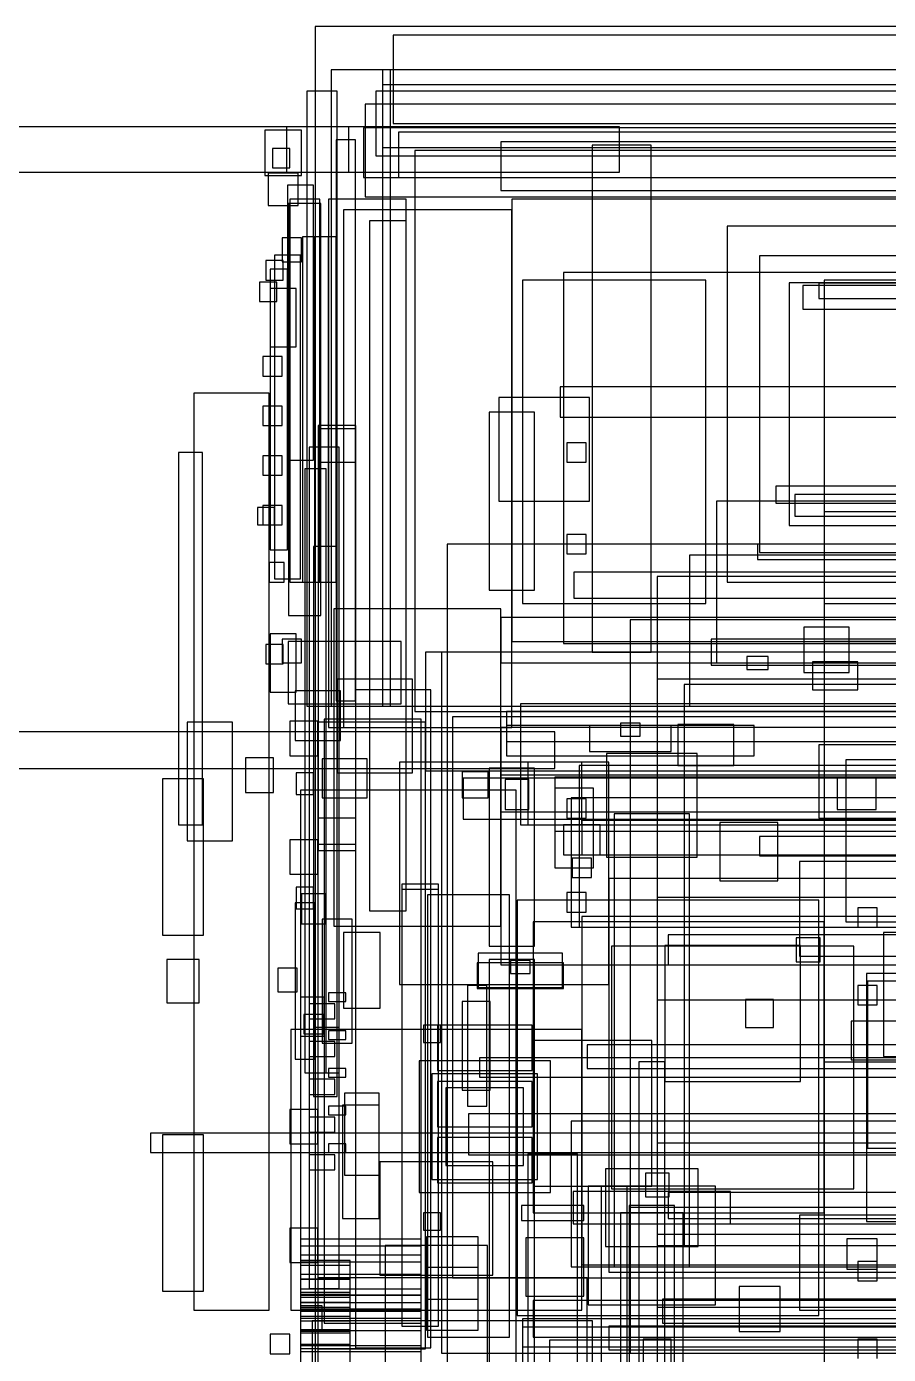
# Model space of a CAD drawing. Header units: millimetres. Extents: x -18 to 5970, y -985 to 4490.
# Drawn here: x 3900 to 4700, y 3219 to 4450 of the extents above; entities that cross this region are included whole.
import ezdxf

# ---------------------------------------------------------------- set-up
doc = ezdxf.new("R2010")
doc.units = ezdxf.units.MM

msp = doc.modelspace()

# ---------------------------------------------------------------- linework, layer by layer
at = {"layer": 'AS_FITTED_ROUTES'}
for p, q in [((4371, 3585), (4329, 3585)), ((4329, 3585), (4329, 3145)), ((4371, 3145), (4371, 3585)), ((4593, 3548), (4567, 3548)), ((4567, 3548), (4567, 3522)), ((4593, 3522), (4593, 3548)), ((4567, 3522), (4593, 3522)), ((5580, 3506), (4420, 3506)), ((4420, 3506), (4420, 3484)), ((4840, 3494), (4320, 3494)), ((4320, 3494), (4320, 3476)), ((4320, 3476), (4840, 3476)), ((4420, 3484), (5580, 3484)), ((4945, 3424), (4015, 3424)), ((4015, 3424), (4015, 3406)), ((4015, 3406), (4945, 3406)), ((4457, 3375), (4433, 3375)), ((4433, 3375), (4433, 2945)), ((4457, 2945), (4457, 3375)), ((5640, 3244), (4360, 3244)), ((4360, 3244), (4360, 3226)), ((4360, 3226), (5640, 3226))]:
    msp.add_line(p, q, dxfattribs=at)
at = {"layer": 'BODY'}
for p, q in [((5740, 4335), (4260, 4335)), ((4260, 4335), (4260, 3815)), ((5660, 4343), (4340, 4343)), ((4340, 4343), (4340, 4298)), ((4479.5, 4340), (4424.5, 4340)), ((4424.5, 4340), (4424.5, 3870)), ((4479.5, 3870), (4479.5, 4340)), ((4340, 4298), (5660, 4298)), ((5650, 4290), (4350, 4290)), ((4350, 4290), (4350, 3880)), ((5602, 4222), (4398, 4222)), ((4398, 4222), (4398, 3878)), ((5605, 4116), (4395, 4116)), ((4395, 4116), (4395, 4088)), ((4125, 4110), (4055, 4110)), ((4055, 4110), (4055, 3260)), ((4125, 3260), (4125, 4110)), ((4395, 4088), (5605, 4088)), ((4205.5, 4080), (4170.5, 4080)), ((4170.5, 4080), (4170.5, 4046)), ((4205.5, 4077), (4170.5, 4077)), ((4170.5, 4077), (4170.5, 3692)), ((4205.5, 4077), (4170.5, 4077)), ((4170.5, 4077), (4170.5, 3692)), ((4205.5, 4046), (4205.5, 4080)), ((4205.5, 3692), (4205.5, 4077)), ((4205.5, 3692), (4205.5, 4077)), ((4063, 4055), (4041, 4055)), ((4041, 4055), (4041, 3710)), ((4063, 3710), (4063, 4055)), ((4190, 4060), (4162, 4060)), ((4162, 4060), (4162, 3280)), ((4190, 4060), (4162, 4060)), ((4162, 4060), (4162, 3280)), ((4190, 3280), (4190, 4060)), ((4190, 3280), (4190, 4060)), ((4178, 4040), (4158, 4040)), ((4158, 4040), (4158, 3480)), ((4170.5, 4046), (4205.5, 4046)), ((4178, 3480), (4178, 4040)), ((5075, 4024), (4595, 4024)), ((4595, 4024), (4595, 4008)), ((4595, 4008), (5075, 4008)), ((4188, 3968), (4166, 3968)), ((4166, 3968), (4166, 3458)), ((4188, 3458), (4188, 3968)), ((5710, 3970), (4290, 3970)), ((4290, 3970), (4290, 3190)), ((4918, 3970), (4578, 3970)), ((4578, 3970), (4578, 3956)), ((4578, 3956), (4918, 3956)), ((5592.5, 3944), (4407.5, 3944)), ((4407.5, 3944), (4407.5, 3920)), ((4407.5, 3920), (5592.5, 3920)), ((4340, 3910), (4185, 3910)), ((4185, 3910), (4185, 3616)), ((4340, 3616), (4340, 3910)), ((5660, 3902), (4340, 3902)), ((4340, 3902), (4340, 3860)), ((4663, 3893), (4621, 3893)), ((4621, 3893), (4621, 3851)), ((4663, 3851), (4663, 3893)), ((4247.5, 3880), (4142.5, 3880)), ((4142.5, 3880), (4142.5, 3822)), ((4247.5, 3822), (4247.5, 3880)), ((4350, 3880), (5650, 3880)), ((4965, 3882), (4535, 3882)), ((4535, 3882), (4535, 3858)), ((5360, 3880), (4640, 3880)), ((4640, 3880), (4640, 3160)), ((5730, 3870), (4270, 3870)), ((4270, 3870), (4270, 3760)), ((5715, 3870), (4285, 3870)), ((4285, 3870), (4285, 3220)), ((4398, 3878), (5602, 3878)), ((4424.5, 3870), (4479.5, 3870)), ((4588, 3866), (4568, 3866)), ((4568, 3866), (4568, 3854)), ((4588, 3854), (4588, 3866)), ((4340, 3860), (5660, 3860)), ((4535, 3858), (4965, 3858)), ((4568, 3854), (4588, 3854)), ((4671, 3861), (4629, 3861)), ((4629, 3861), (4629, 3835)), ((4671, 3835), (4671, 3861)), ((4621, 3851), (4663, 3851)), ((4275, 3835), (4205, 3835)), ((4205, 3835), (4205, 3225)), ((4275, 3225), (4275, 3835)), ((4629, 3835), (4671, 3835)), ((4142.5, 3822), (4247.5, 3822)), ((5642, 3822), (4358, 3822)), ((4358, 3822), (4358, 3710)), ((4091, 3805), (4049, 3805)), ((4049, 3805), (4049, 3695)), ((4091, 3695), (4091, 3805)), ((4170, 3806), (4144, 3806)), ((4144, 3806), (4144, 3774)), ((4170, 3774), (4170, 3806)), ((4270, 3805), (4170, 3805)), ((4170, 3805), (4170, 3224)), ((4266, 3808), (4176, 3808)), ((4176, 3808), (4176, 3248)), ((4260, 3815), (5740, 3815)), ((4266, 3248), (4266, 3808)), ((4270, 3224), (4270, 3805)), ((5705, 3810), (4295, 3810)), ((4295, 3810), (4295, 3290)), ((5655, 3815), (4345, 3815)), ((4345, 3815), (4345, 3787)), ((4575, 3802), (4345, 3802)), ((4345, 3802), (4345, 3774)), ((4498, 3802), (4422, 3802)), ((4422, 3802), (4422, 3778)), ((4469, 3804), (4451, 3804)), ((4451, 3804), (4451, 3792)), ((4469, 3804), (4451, 3804)), ((4451, 3804), (4451, 3792)), ((4451, 3792), (4469, 3792)), ((4451, 3792), (4469, 3792)), ((4469, 3792), (4469, 3804)), ((4469, 3792), (4469, 3804)), ((4498, 3778), (4498, 3802)), ((4556, 3803), (4504, 3803)), ((4504, 3803), (4504, 3765)), ((4556, 3765), (4556, 3803)), ((4575, 3774), (4575, 3802)), ((4345, 3787), (5655, 3787)), ((4129, 3772), (4103, 3772)), ((4103, 3772), (4103, 3740)), ((4129, 3740), (4129, 3772)), ((4144, 3774), (4170, 3774)), ((4216, 3771), (4174, 3771)), ((4174, 3771), (4174, 3735)), ((4216, 3735), (4216, 3771)), ((4440, 3768), (4246, 3768)), ((4246, 3768), (4246, 3562)), ((4345, 3774), (4575, 3774)), ((4415, 3768), (4365, 3768)), ((4365, 3768), (4365, 3710)), ((4415, 3710), (4415, 3768)), ((4422, 3778), (4498, 3778)), ((4440, 3562), (4440, 3768)), ((4166, 3758), (4150, 3758)), ((4150, 3758), (4150, 3738)), ((4166, 3758), (4150, 3758)), ((4150, 3758), (4150, 3738)), ((4166, 3738), (4166, 3758)), ((4166, 3738), (4166, 3758)), ((4270, 3760), (5730, 3760)), ((4328, 3759), (4304, 3759)), ((4304, 3759), (4304, 3735)), ((4328, 3735), (4328, 3759)), ((5660, 3756), (4340, 3756)), ((4340, 3756), (4340, 3722)), ((4504, 3765), (4556, 3765)), ((4064, 3752.5), (4026, 3752.5)), ((4026, 3752.5), (4026, 3607.5)), ((4064, 3607.5), (4064, 3752.5)), ((5695, 3753), (4305, 3753)), ((4305, 3753), (4305, 3715)), ((4366, 3752), (4344, 3752)), ((4344, 3752), (4344, 3724)), ((4366, 3724), (4366, 3752)), ((5610, 3754), (4390, 3754)), ((4390, 3754), (4390, 3704)), ((4688, 3754), (4652, 3754)), ((4652, 3754), (4652, 3724)), ((4688, 3724), (4688, 3754)), ((4103, 3740), (4129, 3740)), ((4150, 3738), (4166, 3738)), ((4150, 3738), (4166, 3738)), ((4354, 3742), (4154, 3742)), ((4154, 3742), (4154, 3206)), ((4174, 3735), (4216, 3735)), ((4304, 3735), (4328, 3735)), ((4354, 3206), (4354, 3742)), ((5595, 3735), (4405, 3735)), ((4405, 3735), (4405, 3615)), ((4340, 3722), (5660, 3722)), ((4344, 3724), (4366, 3724)), ((4515, 3720), (4445, 3720)), ((4445, 3720), (4445, 3300)), ((4515, 3300), (4515, 3720)), ((4652, 3724), (4688, 3724)), ((4041, 3710), (4063, 3710)), ((4205.5, 3716), (4170.5, 3716)), ((4170.5, 3716), (4170.5, 3686)), ((4205.5, 3686), (4205.5, 3716)), ((4305, 3715), (5695, 3715)), ((4358, 3710), (5642, 3710)), ((4365, 3710), (4415, 3710)), ((4432, 3710), (4398, 3710)), ((4398, 3710), (4398, 3682)), ((4432, 3682), (4432, 3710)), ((4597, 3712), (4543, 3712)), ((4543, 3712), (4543, 3658)), ((4597, 3658), (4597, 3712)), ((4049, 3695), (4091, 3695)), ((4170, 3696), (4144, 3696)), ((4144, 3696), (4144, 3664)), ((4170, 3664), (4170, 3696)), ((4390, 3704), (5610, 3704)), ((4170.5, 3692), (4205.5, 3692)), ((4170.5, 3692), (4205.5, 3692)), ((4170.5, 3686), (4205.5, 3686)), ((4398, 3682), (4432, 3682)), ((4424, 3679), (4406, 3679)), ((4406, 3679), (4406, 3661)), ((4424, 3661), (4424, 3679)), ((4743, 3676), (4617, 3676)), ((4617, 3676), (4617, 3588)), ((4144, 3664), (4170, 3664)), ((4406, 3661), (4424, 3661)), ((4543, 3658), (4597, 3658)), ((4166, 3652), (4150, 3652)), ((4150, 3652), (4150, 3632)), ((4166, 3652), (4150, 3652)), ((4150, 3652), (4150, 3632)), ((4177, 3646), (4155, 3646)), ((4155, 3646), (4155, 3618)), ((4177, 3646), (4155, 3646)), ((4155, 3646), (4155, 3618)), ((4166, 3632), (4166, 3652)), ((4166, 3632), (4166, 3652)), ((4177, 3618), (4177, 3646)), ((4177, 3618), (4177, 3646)), ((4282, 3655), (4248, 3655)), ((4248, 3655), (4248, 3245)), ((4282, 3650), (4248, 3650)), ((4248, 3650), (4248, 3245)), ((4282, 3245), (4282, 3655)), ((4282, 3245), (4282, 3650)), ((4167, 3637.5), (4149, 3637.5)), ((4149, 3637.5), (4149, 3492.5)), ((4150, 3632), (4166, 3632)), ((4150, 3632), (4166, 3632)), ((4167, 3492.5), (4167, 3637.5)), ((4635, 3640), (4355, 3640)), ((4355, 3640), (4355, 3255)), ((4635, 3255), (4635, 3640)), ((4689, 3633), (4671, 3633)), ((4671, 3633), (4671, 3615)), ((4689, 3615), (4689, 3633)), ((4202, 3622.5), (4174, 3622.5)), ((4174, 3622.5), (4174, 3507.5)), ((4202, 3507.5), (4202, 3622.5)), ((4026, 3607.5), (4064, 3607.5)), ((4155, 3618), (4177, 3618)), ((4155, 3618), (4177, 3618)), ((4185, 3616), (4340, 3616)), ((4228, 3610), (4194, 3610)), ((4194, 3610), (4194, 3540)), ((4228, 3540), (4228, 3610)), ((4405, 3615), (5595, 3615)), ((4671, 3615), (4689, 3615)), ((4060, 3585), (4030, 3585)), ((4030, 3585), (4030, 3545)), ((4060, 3545), (4060, 3585)), ((4617, 3588), (4743, 3588)), ((4151, 3577), (4133, 3577)), ((4133, 3577), (4133, 3555)), ((4151, 3555), (4151, 3577)), ((4246, 3562), (4440, 3562)), ((4689, 3561), (4671, 3561)), ((4671, 3561), (4671, 3543)), ((4689, 3543), (4689, 3561)), ((4133, 3555), (4151, 3555)), ((4176, 3550), (4154, 3550)), ((4154, 3550), (4154, 3514)), ((4176, 3514), (4176, 3550)), ((4196, 3554), (4180, 3554)), ((4180, 3554), (4180, 3546)), ((4180, 3546), (4196, 3546)), ((4196, 3546), (4196, 3554)), ((4030, 3545), (4060, 3545)), ((4175, 3534), (4157, 3534)), ((4157, 3534), (4157, 3516)), ((4186, 3544), (4162, 3544)), ((4162, 3544), (4162, 3530)), ((4175, 3516), (4175, 3534)), ((4186, 3530), (4186, 3544)), ((4194, 3540), (4228, 3540)), ((4671, 3543), (4689, 3543)), ((4162, 3530), (4186, 3530)), ((4190, 3522), (4166, 3522)), ((4166, 3522), (4166, 3480)), ((4190, 3480), (4190, 3522)), ((4284, 3524), (4268, 3524)), ((4268, 3524), (4268, 3508)), ((4369, 3524), (4281, 3524)), ((4281, 3524), (4281, 3482)), ((4284, 3508), (4284, 3524)), ((4369, 3482), (4369, 3524)), ((4415, 3520), (4145, 3520)), ((4145, 3520), (4145, 3260)), ((4154, 3514), (4176, 3514)), ((4157, 3516), (4175, 3516)), ((4186, 3509), (4162, 3509)), ((4162, 3509), (4162, 3495)), ((4196, 3519), (4180, 3519)), ((4180, 3519), (4180, 3511)), ((4180, 3511), (4196, 3511)), ((4186, 3495), (4186, 3509)), ((4196, 3511), (4196, 3519)), ((4415, 3260), (4415, 3520)), ((4174, 3507.5), (4202, 3507.5)), ((4268, 3508), (4284, 3508)), ((4149, 3492.5), (4167, 3492.5)), ((4162, 3495), (4186, 3495)), ((4386, 3491), (4264, 3491)), ((4264, 3491), (4264, 3369)), ((4386, 3369), (4386, 3491)), ((4158, 3480), (4178, 3480)), ((4186, 3474), (4162, 3474)), ((4162, 3474), (4162, 3460)), ((4166, 3480), (4190, 3480)), ((4196, 3484), (4180, 3484)), ((4180, 3484), (4180, 3476)), ((4180, 3476), (4196, 3476)), ((4186, 3460), (4186, 3474)), ((4196, 3476), (4196, 3484)), ((4374, 3479), (4276, 3479)), ((4276, 3479), (4276, 3381)), ((4281, 3482), (4369, 3482)), ((4369, 3472), (4281, 3472)), ((4281, 3472), (4281, 3430)), ((4369, 3430), (4369, 3472)), ((4374, 3381), (4374, 3479)), ((4162, 3460), (4186, 3460)), ((4227, 3461), (4195, 3461)), ((4195, 3461), (4195, 3385)), ((4227, 3385), (4227, 3461)), ((4361, 3466), (4289, 3466)), ((4289, 3466), (4289, 3394)), ((4361, 3394), (4361, 3466)), ((4166, 3458), (4188, 3458)), ((4196, 3449), (4180, 3449)), ((4180, 3449), (4180, 3441)), ((4227, 3450), (4193, 3450)), ((4193, 3450), (4193, 3345)), ((4196, 3441), (4196, 3449)), ((4227, 3345), (4227, 3450)), ((4170, 3446), (4144, 3446)), ((4144, 3446), (4144, 3414)), ((4186, 3439), (4162, 3439)), ((4162, 3439), (4162, 3425)), ((4170, 3414), (4170, 3446)), ((4180, 3441), (4196, 3441)), ((4186, 3425), (4186, 3439)), ((5595, 3435), (4405, 3435)), ((4405, 3435), (4405, 3300)), ((4162, 3425), (4186, 3425)), ((4281, 3430), (4369, 3430)), ((4064, 3422.5), (4026, 3422.5)), ((4026, 3422.5), (4026, 3277.5)), ((4064, 3277.5), (4064, 3422.5)), ((4144, 3414), (4170, 3414)), ((4196, 3414), (4180, 3414)), ((4180, 3414), (4180, 3406)), ((4196, 3406), (4196, 3414)), ((4369, 3420), (4281, 3420)), ((4281, 3420), (4281, 3378)), ((4369, 3378), (4369, 3420)), ((4186, 3404), (4162, 3404)), ((4162, 3404), (4162, 3390)), ((4180, 3406), (4196, 3406)), ((4186, 3390), (4186, 3404)), ((4162, 3390), (4186, 3390)), ((4289, 3394), (4361, 3394)), ((4195, 3385), (4227, 3385)), ((4276, 3381), (4374, 3381)), ((4281, 3378), (4369, 3378)), ((4264, 3369), (4386, 3369)), ((4284, 3350), (4268, 3350)), ((4268, 3350), (4268, 3334)), ((4284, 3334), (4284, 3350)), ((4193, 3345), (4227, 3345)), ((4743, 3348), (4617, 3348)), ((4617, 3348), (4617, 3260)), ((4170, 3336), (4144, 3336)), ((4144, 3336), (4144, 3304)), ((4266, 3325.781), (4154, 3325.781)), ((4154, 3325.781), (4154, 3273.781)), ((4170, 3304), (4170, 3336)), ((4266, 3273.781), (4266, 3325.781)), ((4268, 3334), (4284, 3334)), ((4417, 3327), (4363, 3327)), ((4363, 3327), (4363, 3273)), ((4417, 3273), (4417, 3327)), ((4266, 3319.15), (4154, 3319.15)), ((4154, 3319.15), (4154, 3267.15)), ((4327.5, 3320), (4232.5, 3320)), ((4232.5, 3320), (4232.5, 3165)), ((4266, 3267.15), (4266, 3319.15)), ((4327.5, 3165), (4327.5, 3320)), ((4144, 3304), (4170, 3304)), ((4266, 3310.864), (4154, 3310.864)), ((4154, 3310.864), (4154, 3258.864)), ((4200, 3306.079), (4154, 3306.079)), ((4154, 3306.079), (4154, 3272.079)), ((4266, 3304.478), (4154, 3304.478)), ((4154, 3304.478), (4154, 3252.478)), ((4200, 3301.257), (4154, 3301.257)), ((4154, 3301.257), (4154, 3267.257)), ((4200, 3272.079), (4200, 3306.079)), ((4200, 3267.257), (4200, 3301.257)), ((4266, 3258.864), (4266, 3310.864)), ((4266, 3252.478), (4266, 3304.478)), ((4405, 3300), (5595, 3300)), ((4445, 3300), (4515, 3300)), ((4689, 3305), (4671, 3305)), ((4671, 3305), (4671, 3287)), ((4689, 3287), (4689, 3305)), ((4200, 3293.111), (4154, 3293.111)), ((4154, 3293.111), (4154, 3259.111)), ((4266, 3292.986), (4154, 3292.986)), ((4154, 3292.986), (4154, 3240.986)), ((4200, 3288.499), (4154, 3288.499)), ((4154, 3288.499), (4154, 3254.499)), ((4200, 3288.455), (4154, 3288.455)), ((4154, 3288.455), (4154, 3254.455)), ((4200, 3259.111), (4200, 3293.111)), ((4200, 3254.499), (4200, 3288.499)), ((4200, 3254.455), (4200, 3288.455)), ((4266, 3240.986), (4266, 3292.986)), ((4295, 3290), (5705, 3290)), ((4026, 3277.5), (4064, 3277.5)), ((4266, 3279.283), (4154, 3279.283)), ((4154, 3279.283), (4154, 3227.283)), ((4200, 3276.136), (4154, 3276.136)), ((4154, 3276.136), (4154, 3242.136)), ((4162, 3280), (4190, 3280)), ((4162, 3280), (4190, 3280)), ((4200, 3242.136), (4200, 3276.136)), ((4266, 3227.283), (4266, 3279.283)), ((4599, 3282), (4561, 3282)), ((4561, 3282), (4561, 3240)), ((4599, 3240), (4599, 3282)), ((4671, 3287), (4689, 3287)), ((4200, 3274.32), (4154, 3274.32)), ((4154, 3274.32), (4154, 3240.32)), ((4154, 3273.781), (4266, 3273.781)), ((4266, 3273.74), (4154, 3273.74)), ((4154, 3273.74), (4154, 3221.74)), ((4154, 3272.079), (4200, 3272.079)), ((4154, 3267.257), (4200, 3267.257)), ((4154, 3267.15), (4266, 3267.15)), ((4174, 3264), (4154, 3264)), ((4154, 3264), (4154, 3242)), ((4174, 3242), (4174, 3264)), ((4200, 3240.32), (4200, 3274.32)), ((4266, 3221.74), (4266, 3273.74)), ((4363, 3273), (4417, 3273)), ((5630, 3269), (4370, 3269)), ((4370, 3269), (4370, 3235)), ((5630, 3269), (4370, 3269)), ((4370, 3269), (4370, 3235)), ((5630, 3269), (4370, 3269)), ((4370, 3269), (4370, 3235)), ((5630, 3269), (4370, 3269)), ((4370, 3269), (4370, 3235)), ((5630, 3269), (4370, 3269)), ((4370, 3269), (4370, 3235)), ((5630, 3269), (4370, 3269)), ((4370, 3269), (4370, 3235)), ((4055, 3260), (4125, 3260)), ((4145, 3260), (4415, 3260)), ((4200, 3262.444), (4154, 3262.444)), ((4154, 3262.444), (4154, 3228.444)), ((4266, 3260.75), (4154, 3260.75)), ((4154, 3260.75), (4154, 3208.75)), ((4154, 3259.111), (4200, 3259.111)), ((4154, 3258.864), (4266, 3258.864)), ((4154, 3254.499), (4200, 3254.499)), ((4154, 3254.455), (4200, 3254.455)), ((4154, 3252.478), (4266, 3252.478)), ((4200, 3228.444), (4200, 3262.444)), ((4266, 3208.75), (4266, 3260.75)), ((4355, 3255), (4635, 3255)), ((5640, 3252), (4360, 3252)), ((4360, 3252), (4360, 3210)), ((4617, 3260), (4743, 3260)), ((4200, 3249.562), (4154, 3249.562)), ((4154, 3249.562), (4154, 3215.562)), ((4154, 3242.136), (4200, 3242.136)), ((4154, 3242), (4174, 3242)), ((4154, 3240.986), (4266, 3240.986)), ((4154, 3240.32), (4200, 3240.32)), ((4200, 3238.538), (4154, 3238.538)), ((4154, 3238.538), (4154, 3204.538)), ((4176, 3248), (4266, 3248)), ((4200, 3215.562), (4200, 3249.562)), ((4200, 3204.538), (4200, 3238.538)), ((4248, 3245), (4282, 3245)), ((4248, 3245), (4282, 3245)), ((4561, 3240), (4599, 3240)), ((4154, 3228.444), (4200, 3228.444)), ((4154, 3227.283), (4266, 3227.283)), ((4200, 3226.868), (4154, 3226.868)), ((4154, 3226.868), (4154, 3192.868)), ((4200, 3192.868), (4200, 3226.868)), ((4370, 3235), (5630, 3235)), ((4370, 3235), (5630, 3235)), ((4370, 3235), (5630, 3235)), ((4370, 3235), (5630, 3235)), ((4370, 3235), (5630, 3235)), ((4370, 3235), (5630, 3235)), ((5615, 3232), (4385, 3232)), ((4385, 3232), (4385, 3190)), ((4689, 3233), (4671, 3233)), ((4671, 3233), (4671, 3215)), ((4689, 3215), (4689, 3233)), ((4266, 3223.974), (4154, 3223.974)), ((4154, 3223.974), (4154, 3200)), ((4154, 3221.74), (4266, 3221.74)), ((4170, 3224), (4270, 3224)), ((4205, 3225), (4275, 3225)), ((4266, 3200), (4266, 3223.974)), ((4285, 3220), (5715, 3220))]:
    msp.add_line(p, q, dxfattribs=at)
at = {"layer": 'DATUM'}
for p, q in [((5515, 3845), (4485, 3845)), ((4485, 3845), (4485, 3415)), ((5420, 3699), (4580, 3699)), ((4580, 3699), (4580, 3681)), ((4580, 3681), (5420, 3681)), ((4485, 3415), (5515, 3415))]:
    msp.add_line(p, q, dxfattribs=at)
at = {"layer": 'ENGINE_BAY'}
for p, q in [((5490, 3840), (4510, 3840)), ((4510, 3840), (4510, 3320)), ((4895, 3784), (4635, 3784)), ((4635, 3784), (4635, 3716)), ((4870, 3770), (4660, 3770)), ((4660, 3770), (4660, 3620)), ((4635, 3716), (4895, 3716)), ((5515, 3642.5), (4485, 3642.5)), ((4485, 3642.5), (4485, 3547.5)), ((4660, 3620), (4870, 3620)), ((4785, 3610), (4695, 3610)), ((4695, 3610), (4695, 3495)), ((4485, 3547.5), (5515, 3547.5)), ((4915, 3528), (4665, 3528)), ((4665, 3528), (4665, 3492)), ((4665, 3492), (4915, 3492)), ((4695, 3495), (4785, 3495)), ((4510, 3320), (5490, 3320)), ((5515, 3262.5), (4485, 3262.5)), ((4485, 3262.5), (4485, 3177.5))]:
    msp.add_line(p, q, dxfattribs=at)
at = {"layer": 'FRONT_DETAIL'}
for p, q in [((5560, 3660), (4440, 3660)), ((4440, 3660), (4440, 3295)), ((4640, 3620), (4370, 3620)), ((4370, 3620), (4370, 3350)), ((5585, 3625), (4415, 3625)), ((4415, 3625), (4415, 3302)), ((4640, 3350), (4640, 3620)), ((4667.5, 3597.5), (4442.5, 3597.5)), ((4442.5, 3597.5), (4442.5, 3372.5)), ((4618, 3598), (4492, 3598)), ((4492, 3598), (4492, 3472)), ((4636, 3605), (4614, 3605)), ((4614, 3605), (4614, 3583)), ((4618, 3472), (4618, 3598)), ((4636, 3583), (4636, 3605)), ((4667.5, 3372.5), (4667.5, 3597.5)), ((4397, 3591), (4319, 3591)), ((4319, 3591), (4319, 3559)), ((4367, 3584), (4349, 3584)), ((4349, 3584), (4349, 3572)), ((4367, 3584), (4349, 3584)), ((4349, 3584), (4349, 3572)), ((4367, 3572), (4367, 3584)), ((4367, 3572), (4367, 3584)), ((4397, 3559), (4397, 3591)), ((4614, 3583), (4636, 3583)), ((4398, 3582), (4318, 3582)), ((4318, 3582), (4318, 3558)), ((4349, 3572), (4367, 3572)), ((4349, 3572), (4367, 3572)), ((4398, 3558), (4398, 3582)), ((4721, 3572), (4679, 3572)), ((4679, 3572), (4679, 3342)), ((4327, 3561), (4309, 3561)), ((4309, 3561), (4309, 3449)), ((4319, 3559), (4397, 3559)), ((4327, 3449), (4327, 3561)), ((5320, 3565), (4680, 3565)), ((4680, 3565), (4680, 3410)), ((4329.9, 3546), (4303.9, 3546)), ((4303.9, 3546), (4303.9, 3464)), ((4318, 3558), (4398, 3558)), ((4329.9, 3464), (4329.9, 3546)), ((4492, 3472), (4618, 3472)), ((4303.9, 3464), (4329.9, 3464)), ((4309, 3449), (4327, 3449)), ((4680, 3410), (5320, 3410)), ((4332.5, 3397.5), (4227.5, 3397.5)), ((4227.5, 3397.5), (4227.5, 3292.5)), ((4332.5, 3292.5), (4332.5, 3397.5)), ((4496, 3387), (4474, 3387)), ((4474, 3387), (4474, 3365)), ((4496, 3365), (4496, 3387)), ((4442.5, 3372.5), (4667.5, 3372.5)), ((4474, 3365), (4496, 3365)), ((4370, 3350), (4640, 3350)), ((4679, 3342), (4721, 3342)), ((4689, 3326), (4661, 3326)), ((4661, 3326), (4661, 3298)), ((4689, 3298), (4689, 3326)), ((4415, 3302), (5585, 3302)), ((4227.5, 3292.5), (4332.5, 3292.5)), ((4440, 3295), (5560, 3295)), ((4661, 3298), (4689, 3298))]:
    msp.add_line(p, q, dxfattribs=at)
at = {"layer": 'FUEL_SYSTEM'}
for p, q in [((4348, 3645), (4272, 3645)), ((4272, 3645), (4272, 3235)), ((4348, 3235), (4348, 3645)), ((4411, 3405), (4365, 3405)), ((4365, 3405), (4365, 3085)), ((4411, 3085), (4411, 3405)), ((4417, 3357), (4359, 3357)), ((4359, 3357), (4359, 3343)), ((4417, 3343), (4417, 3357)), ((4359, 3343), (4417, 3343)), ((4272, 3235), (4348, 3235)), ((4498, 3233), (4472, 3233)), ((4472, 3233), (4472, 3207)), ((4498, 3207), (4498, 3233))]:
    msp.add_line(p, q, dxfattribs=at)
at = {"layer": 'HARD_TOP'}
for p, q in [((5760, 4442), (4240, 4442)), ((4240, 4442), (4240, 4360)), ((4237.5, 4410), (4182.5, 4410)), ((4182.5, 4410), (4182.5, 3820)), ((5770, 4410), (4230, 4410)), ((4230, 4410), (4230, 3820)), ((4237.5, 3820), (4237.5, 4410)), ((5770, 4396), (4230, 4396)), ((4230, 4396), (4230, 4338)), ((4188, 4390), (4160, 4390)), ((4160, 4390), (4160, 3820)), ((4188, 4390), (4160, 4390)), ((4160, 4390), (4160, 3820)), ((4188, 4390), (4160, 4390)), ((4160, 4390), (4160, 3820)), ((4188, 4390), (4160, 4390)), ((4160, 4390), (4160, 3820)), ((4188, 3820), (4188, 4390)), ((4188, 3820), (4188, 4390)), ((4188, 3820), (4188, 4390)), ((4188, 3820), (4188, 4390)), ((5776, 4390), (4224, 4390)), ((4224, 4390), (4224, 4330)), ((5786, 4378), (4214, 4378)), ((4214, 4378), (4214, 4292)), ((4240, 4360), (5760, 4360)), ((4450, 4357), (2250, 4357)), ((4450, 4357), (2250, 4357)), ((4155, 4354), (4121, 4354)), ((4121, 4354), (4121, 4312)), ((4155, 4354), (4121, 4354)), ((4121, 4354), (4121, 4312)), ((4199, 4357), (4141, 4357)), ((4141, 4357), (4141, 4315)), ((4155, 4312), (4155, 4354)), ((4155, 4312), (4155, 4354)), ((4199, 4315), (4199, 4357)), ((5787.5, 4356), (4212.5, 4356)), ((4212.5, 4356), (4212.5, 4310)), ((5755, 4352), (4245, 4352)), ((4245, 4352), (4245, 4310)), ((5755, 4352), (4245, 4352)), ((4245, 4352), (4245, 4310)), ((5755, 4352), (4245, 4352)), ((4245, 4352), (4245, 4310)), ((5755, 4352), (4245, 4352)), ((4245, 4352), (4245, 4310)), ((4450, 4315), (4450, 4357)), ((4450, 4315), (4450, 4357)), ((4144, 4337), (4128, 4337)), ((4128, 4337), (4128, 4319)), ((4144, 4337), (4128, 4337)), ((4128, 4337), (4128, 4319)), ((4144, 4337), (4128, 4337)), ((4128, 4337), (4128, 4319)), ((4144, 4337), (4128, 4337)), ((4128, 4337), (4128, 4319)), ((4144, 4337), (4128, 4337)), ((4128, 4337), (4128, 4319)), ((4144, 4337), (4128, 4337)), ((4128, 4337), (4128, 4319)), ((4144, 4337), (4128, 4337)), ((4128, 4337), (4128, 4319)), ((4144, 4337), (4128, 4337)), ((4128, 4337), (4128, 4319)), ((4144, 4337), (4128, 4337)), ((4128, 4337), (4128, 4319)), ((4144, 4319), (4144, 4337)), ((4144, 4319), (4144, 4337)), ((4144, 4319), (4144, 4337)), ((4144, 4319), (4144, 4337)), ((4144, 4319), (4144, 4337)), ((4144, 4319), (4144, 4337)), ((4144, 4319), (4144, 4337)), ((4144, 4319), (4144, 4337)), ((4144, 4319), (4144, 4337)), ((4205, 4345), (4187, 4345)), ((4187, 4345), (4187, 3825)), ((4205, 4345), (4187, 4345)), ((4187, 4345), (4187, 3825)), ((4205, 4345), (4187, 4345)), ((4187, 4345), (4187, 3825)), ((4205, 4345), (4187, 4345)), ((4187, 4345), (4187, 3825)), ((4205, 4345), (4187, 4345)), ((4187, 4345), (4187, 3825)), ((4205, 3825), (4205, 4345)), ((4205, 3825), (4205, 4345)), ((4205, 3825), (4205, 4345)), ((4205, 3825), (4205, 4345)), ((4205, 3825), (4205, 4345)), ((4230, 4338), (5770, 4338)), ((4224, 4330), (5776, 4330)), ((2250, 4315), (4450, 4315)), ((2250, 4315), (4450, 4315)), ((4121, 4312), (4155, 4312)), ((4121, 4312), (4155, 4312)), ((4152, 4314), (4124, 4314)), ((4124, 4314), (4124, 4284)), ((4128, 4319), (4144, 4319)), ((4128, 4319), (4144, 4319)), ((4128, 4319), (4144, 4319)), ((4128, 4319), (4144, 4319)), ((4128, 4319), (4144, 4319)), ((4128, 4319), (4144, 4319)), ((4128, 4319), (4144, 4319)), ((4128, 4319), (4144, 4319)), ((4128, 4319), (4144, 4319)), ((4141, 4315), (4199, 4315)), ((4152, 4284), (4152, 4314)), ((4212.5, 4310), (5787.5, 4310)), ((4245, 4310), (5755, 4310)), ((4245, 4310), (5755, 4310)), ((4245, 4310), (5755, 4310)), ((4245, 4310), (5755, 4310)), ((4166, 4303), (4142, 4303)), ((4142, 4303), (4142, 4048)), ((4166, 4048), (4166, 4303)), ((4173, 4286), (4143, 4286)), ((4143, 4286), (4143, 3904)), ((4172, 4290), (4144, 4290)), ((4144, 4290), (4144, 3935)), ((4172, 3935), (4172, 4290)), ((4173, 3904), (4173, 4286)), ((4252, 4290), (4180, 4290)), ((4180, 4290), (4180, 3800)), ((4214, 4292), (5786, 4292)), ((4252, 3800), (4252, 4290)), ((4124, 4284), (4152, 4284)), ((4350, 4280), (4194, 4280)), ((4194, 4280), (4194, 3800)), ((4350, 3800), (4350, 4280)), ((4252, 4270), (4218, 4270)), ((4218, 4270), (4218, 3630)), ((4252, 4270), (4218, 4270)), ((4218, 4270), (4218, 3630)), ((4252, 4270), (4218, 4270)), ((4218, 4270), (4218, 3630)), ((4252, 4270), (4218, 4270)), ((4218, 4270), (4218, 3630)), ((4252, 3630), (4252, 4270)), ((4252, 3630), (4252, 4270)), ((4252, 3630), (4252, 4270)), ((4252, 3630), (4252, 4270)), ((4950, 4265), (4550, 4265)), ((4550, 4265), (4550, 3935)), ((4155, 4254), (4137, 4254)), ((4137, 4254), (4137, 4232)), ((4155, 4254), (4137, 4254)), ((4137, 4254), (4137, 4232)), ((4155, 4232), (4155, 4254)), ((4155, 4232), (4155, 4254)), ((4180, 4255), (4156, 4255)), ((4156, 4255), (4156, 3935)), ((4187, 4255), (4167, 4255)), ((4167, 4255), (4167, 3935)), ((4180, 3935), (4180, 4255)), ((4187, 3935), (4187, 4255)), ((4154, 4238), (4130, 4238)), ((4130, 4238), (4130, 3938)), ((4154, 4238), (4130, 4238)), ((4130, 4238), (4130, 3938)), ((4154, 3938), (4154, 4238)), ((4154, 3938), (4154, 4238)), ((4920, 4237.5), (4580, 4237.5)), ((4580, 4237.5), (4580, 3962.5)), ((4138, 4233), (4122, 4233)), ((4122, 4233), (4122, 4215)), ((4138, 4233), (4122, 4233)), ((4122, 4233), (4122, 4215)), ((4138, 4233), (4122, 4233)), ((4122, 4233), (4122, 4215)), ((4138, 4233), (4122, 4233)), ((4122, 4233), (4122, 4215)), ((4142, 4225), (4126, 4225)), ((4126, 4225), (4126, 3965)), ((4137, 4232), (4155, 4232)), ((4137, 4232), (4155, 4232)), ((4138, 4215), (4138, 4233)), ((4138, 4215), (4138, 4233)), ((4138, 4215), (4138, 4233)), ((4138, 4215), (4138, 4233)), ((4142, 3965), (4142, 4225)), ((4132, 4213), (4116, 4213)), ((4116, 4213), (4116, 4195)), ((4122, 4215), (4138, 4215)), ((4122, 4215), (4138, 4215)), ((4122, 4215), (4138, 4215)), ((4122, 4215), (4138, 4215)), ((4132, 4195), (4132, 4213)), ((4530, 4215), (4360, 4215)), ((4360, 4215), (4360, 3915)), ((4530, 3915), (4530, 4215)), ((4892.5, 4212.5), (4607.5, 4212.5)), ((4607.5, 4212.5), (4607.5, 3987.5)), ((4865, 4212), (4635, 4212)), ((4635, 4212), (4635, 4198)), ((4810, 4215), (4640, 4215)), ((4640, 4215), (4640, 3915)), ((4150, 4207), (4126, 4207)), ((4126, 4207), (4126, 4153)), ((4150, 4207), (4126, 4207)), ((4126, 4207), (4126, 4153)), ((4150, 4207), (4126, 4207)), ((4126, 4207), (4126, 4153)), ((4150, 4207), (4126, 4207)), ((4126, 4207), (4126, 4153)), ((4150, 4153), (4150, 4207)), ((4150, 4153), (4150, 4207)), ((4150, 4153), (4150, 4207)), ((4150, 4153), (4150, 4207)), ((4880, 4210), (4620, 4210)), ((4620, 4210), (4620, 4188)), ((4116, 4195), (4132, 4195)), ((4620, 4188), (4880, 4188)), ((4635, 4198), (4865, 4198)), ((4126, 4153), (4150, 4153)), ((4126, 4153), (4150, 4153)), ((4126, 4153), (4150, 4153)), ((4126, 4153), (4150, 4153)), ((4137, 4144), (4119, 4144)), ((4119, 4144), (4119, 4126)), ((4137, 4126), (4137, 4144)), ((4119, 4126), (4137, 4126)), ((4422, 4106), (4338, 4106)), ((4338, 4106), (4338, 4010)), ((4422, 4010), (4422, 4106)), ((4137, 4098), (4119, 4098)), ((4119, 4098), (4119, 4080)), ((4137, 4080), (4137, 4098)), ((4371, 4092.5), (4329, 4092.5)), ((4329, 4092.5), (4329, 3927.5)), ((4371, 3927.5), (4371, 4092.5)), ((4119, 4080), (4137, 4080)), ((4419, 4064), (4401, 4064)), ((4401, 4064), (4401, 4046)), ((4419, 4046), (4419, 4064)), ((4137, 4052), (4119, 4052)), ((4119, 4052), (4119, 4034)), ((4137, 4034), (4137, 4052)), ((4142, 4048), (4166, 4048)), ((4401, 4046), (4419, 4046)), ((4119, 4034), (4137, 4034)), ((4887.5, 4016), (4612.5, 4016)), ((4612.5, 4016), (4612.5, 3996)), ((4130, 4004), (4114, 4004)), ((4114, 4004), (4114, 3988)), ((4137, 4006), (4119, 4006)), ((4119, 4006), (4119, 3988)), ((4130, 3988), (4130, 4004)), ((4137, 3988), (4137, 4006)), ((4338, 4010), (4422, 4010)), ((4612.5, 3996), (4887.5, 3996)), ((4114, 3988), (4130, 3988)), ((4119, 3988), (4137, 3988)), ((4419, 3979), (4401, 3979)), ((4401, 3979), (4401, 3961)), ((4419, 3961), (4419, 3979)), ((4607.5, 3987.5), (4892.5, 3987.5)), ((4126, 3965), (4142, 3965)), ((4139, 3953), (4125, 3953)), ((4125, 3953), (4125, 3935)), ((4139, 3953), (4125, 3953)), ((4125, 3953), (4125, 3935)), ((4139, 3935), (4139, 3953)), ((4139, 3935), (4139, 3953)), ((4401, 3961), (4419, 3961)), ((4580, 3962.5), (4920, 3962.5)), ((4125, 3935), (4139, 3935)), ((4125, 3935), (4139, 3935)), ((4130, 3938), (4154, 3938)), ((4130, 3938), (4154, 3938)), ((4144, 3935), (4172, 3935)), ((4156, 3935), (4180, 3935)), ((4167, 3935), (4187, 3935)), ((4329, 3927.5), (4371, 3927.5)), ((4550, 3935), (4950, 3935)), ((4143, 3904), (4173, 3904)), ((4360, 3915), (4530, 3915)), ((4640, 3915), (4810, 3915)), ((4150, 3887), (4126, 3887)), ((4126, 3887), (4126, 3833)), ((4150, 3887), (4126, 3887)), ((4126, 3887), (4126, 3833)), ((4150, 3887), (4126, 3887)), ((4126, 3887), (4126, 3833)), ((4150, 3887), (4126, 3887)), ((4126, 3887), (4126, 3833)), ((4155, 3882), (4137, 3882)), ((4137, 3882), (4137, 3860)), ((4155, 3882), (4137, 3882)), ((4137, 3882), (4137, 3860)), ((4150, 3833), (4150, 3887)), ((4150, 3833), (4150, 3887)), ((4150, 3833), (4150, 3887)), ((4150, 3833), (4150, 3887)), ((4155, 3860), (4155, 3882)), ((4155, 3860), (4155, 3882)), ((4138, 3877), (4122, 3877)), ((4122, 3877), (4122, 3859)), ((4138, 3877), (4122, 3877)), ((4122, 3877), (4122, 3859)), ((4138, 3877), (4122, 3877)), ((4122, 3877), (4122, 3859)), ((4138, 3877), (4122, 3877)), ((4122, 3877), (4122, 3859)), ((4138, 3859), (4138, 3877)), ((4138, 3859), (4138, 3877)), ((4138, 3859), (4138, 3877)), ((4138, 3859), (4138, 3877)), ((4122, 3859), (4138, 3859)), ((4122, 3859), (4138, 3859)), ((4122, 3859), (4138, 3859)), ((4122, 3859), (4138, 3859)), ((4137, 3860), (4155, 3860)), ((4137, 3860), (4155, 3860)), ((4258, 3845), (4188, 3845)), ((4188, 3845), (4188, 3758)), ((4258, 3758), (4258, 3845)), ((4126, 3833), (4150, 3833)), ((4126, 3833), (4150, 3833)), ((4126, 3833), (4150, 3833)), ((4126, 3833), (4150, 3833)), ((4191, 3834), (4149, 3834)), ((4149, 3834), (4149, 3788)), ((4191, 3788), (4191, 3834)), ((4160, 3820), (4188, 3820)), ((4160, 3820), (4188, 3820)), ((4160, 3820), (4188, 3820)), ((4160, 3820), (4188, 3820)), ((4182.5, 3820), (4237.5, 3820)), ((4187, 3825), (4205, 3825)), ((4187, 3825), (4205, 3825)), ((4187, 3825), (4205, 3825)), ((4187, 3825), (4205, 3825)), ((4187, 3825), (4205, 3825)), ((4230, 3820), (5770, 3820)), ((4390, 3796), (2200, 3796)), ((4390, 3796), (2200, 3796)), ((4190, 3796), (4166, 3796)), ((4166, 3796), (4166, 3762)), ((4180, 3800), (4252, 3800)), ((4190, 3762), (4190, 3796)), ((4194, 3800), (4350, 3800)), ((4390, 3762), (4390, 3796)), ((4390, 3762), (4390, 3796)), ((4149, 3788), (4191, 3788)), ((4522, 3776), (4438, 3776)), ((4438, 3776), (4438, 3680)), ((4522, 3680), (4522, 3776)), ((2200, 3762), (4390, 3762)), ((2200, 3762), (4390, 3762)), ((4166, 3762), (4190, 3762)), ((4188, 3758), (4258, 3758)), ((4371, 3762.5), (4329, 3762.5)), ((4329, 3762.5), (4329, 3597.5)), ((4371, 3597.5), (4371, 3762.5)), ((4419, 3734), (4401, 3734)), ((4401, 3734), (4401, 3716)), ((4419, 3716), (4419, 3734)), ((4401, 3716), (4419, 3716)), ((4438, 3680), (4522, 3680)), ((4419, 3647), (4401, 3647)), ((4401, 3647), (4401, 3629)), ((4419, 3629), (4419, 3647)), ((4218, 3630), (4252, 3630)), ((4218, 3630), (4252, 3630)), ((4218, 3630), (4252, 3630)), ((4218, 3630), (4252, 3630)), ((4401, 3629), (4419, 3629)), ((4329, 3597.5), (4371, 3597.5)), ((4982, 3442), (4310, 3442)), ((4310, 3442), (4310, 3404)), ((4310, 3404), (4982, 3404))]:
    msp.add_line(p, q, dxfattribs=at)
at = {"layer": 'INTERIOR'}
for p, q in [((4840, 4010), (4540, 4010)), ((4540, 4010), (4540, 3860)), ((4785, 3960), (4515, 3960)), ((4515, 3960), (4515, 3820)), ((4895, 3940), (4485, 3940)), ((4485, 3940), (4485, 3320)), ((5540, 3900), (4460, 3900)), ((4460, 3900), (4460, 3340)), ((4540, 3860), (4840, 3860)), ((4515, 3820), (4785, 3820)), ((5660, 3800), (4340, 3800)), ((4340, 3800), (4340, 3580)), ((4747.5, 3765), (4412.5, 3765)), ((4412.5, 3765), (4412.5, 3615)), ((4426, 3744), (4390, 3744)), ((4390, 3744), (4390, 3670)), ((4426, 3670), (4426, 3744)), ((4745, 3714), (4415, 3714)), ((4415, 3714), (4415, 3682)), ((4415, 3682), (4745, 3682)), ((4390, 3670), (4426, 3670)), ((4412.5, 3615), (4747.5, 3615)), ((4885, 3608), (4495, 3608)), ((4495, 3608), (4495, 3580)), ((4340, 3580), (5660, 3580)), ((4495, 3580), (4885, 3580)), ((5505, 3369), (4495, 3369)), ((4495, 3369), (4495, 3345)), ((5540, 3355), (4460, 3355)), ((4460, 3355), (4460, 3220)), ((4460, 3340), (5540, 3340)), ((4495, 3345), (5505, 3345)), ((4895, 3330), (4485, 3330)), ((4485, 3330), (4485, 3200)), ((4485, 3320), (4895, 3320)), ((5510, 3270), (4490, 3270)), ((4490, 3270), (4490, 3248)), ((4940, 3245), (4440, 3245)), ((4440, 3245), (4440, 3223)), ((4490, 3248), (5510, 3248)), ((4440, 3223), (4940, 3223)), ((4460, 3220), (5540, 3220))]:
    msp.add_line(p, q, dxfattribs=at)
at = {"layer": 'MECHANICAL_CLEARANCE'}
for p, q in [((5360, 4000), (4640, 4000)), ((4640, 4000), (4640, 3490)), ((4640, 3490), (5360, 3490)), ((4425, 3250), (4165, 3250)), ((4165, 3250), (4165, 3000)), ((4425, 3000), (4425, 3250))]:
    msp.add_line(p, q, dxfattribs=at)
at = {"layer": 'OVERALL'}
for p, q in [((5832.5, 4450), (4167.5, 4450)), ((4167.5, 4450), (4167.5, 2500))]:
    msp.add_line(p, q, dxfattribs=at)
at = {"layer": 'RUNNING_GEAR'}
for p, q in [((4480, 3510), (4370, 3510)), ((4370, 3510), (4370, 3375)), ((4480, 3510), (4370, 3510)), ((4370, 3510), (4370, 3375)), ((4480, 3375), (4480, 3510)), ((4480, 3375), (4480, 3510)), ((4492, 3490), (4468, 3490)), ((4468, 3490), (4468, 3210)), ((4492, 3490), (4468, 3490)), ((4468, 3490), (4468, 3210)), ((4492, 3210), (4492, 3490)), ((4492, 3210), (4492, 3490)), ((4523, 3391), (4437, 3391)), ((4437, 3391), (4437, 3319)), ((4523, 3391), (4437, 3391)), ((4437, 3391), (4437, 3319)), ((4523, 3319), (4523, 3391)), ((4523, 3319), (4523, 3391)), ((4370, 3375), (4480, 3375)), ((4370, 3375), (4480, 3375)), ((4539, 3375), (4421, 3375)), ((4421, 3375), (4421, 3265)), ((4539, 3375), (4421, 3375)), ((4421, 3375), (4421, 3265)), ((4539, 3375), (4421, 3375)), ((4421, 3375), (4421, 3265)), ((4539, 3375), (4421, 3375)), ((4421, 3375), (4421, 3265)), ((4539, 3265), (4539, 3375)), ((4539, 3265), (4539, 3375)), ((4539, 3265), (4539, 3375)), ((4539, 3265), (4539, 3375)), ((4553, 3370), (4407, 3370)), ((4407, 3370), (4407, 3340)), ((4553, 3370), (4407, 3370)), ((4407, 3370), (4407, 3340)), ((4553, 3340), (4553, 3370)), ((4553, 3340), (4553, 3370)), ((4509, 3350), (4451, 3350)), ((4451, 3350), (4451, 2890)), ((4509, 3350), (4451, 3350)), ((4451, 3350), (4451, 2890)), ((4501, 3356.901), (4459, 3356.901)), ((4459, 3356.901), (4459, 2893.099)), ((4501, 3356.901), (4459, 3356.901)), ((4459, 3356.901), (4459, 2893.099)), ((4501, 2893.099), (4501, 3356.901)), ((4501, 2893.099), (4501, 3356.901)), ((4509, 2890), (4509, 3350)), ((4509, 2890), (4509, 3350)), ((4407, 3340), (4553, 3340)), ((4407, 3340), (4553, 3340)), ((4319, 3328), (4271, 3328)), ((4271, 3328), (4271, 3270)), ((4319, 3328), (4271, 3328)), ((4271, 3328), (4271, 3270)), ((4319, 3270), (4319, 3328)), ((4319, 3270), (4319, 3328)), ((4437, 3319), (4523, 3319)), ((4437, 3319), (4523, 3319)), ((4420, 3290), (4170, 3290)), ((4170, 3290), (4170, 2500)), ((4420, 3290), (4170, 3290)), ((4170, 3290), (4170, 2500)), ((4319, 3299.455), (4271, 3299.455)), ((4271, 3299.455), (4271, 3241.455)), ((4319, 3299.455), (4271, 3299.455)), ((4271, 3299.455), (4271, 3241.455)), ((4319, 3299.455), (4271, 3299.455)), ((4271, 3299.455), (4271, 3241.455)), ((4319, 3299.455), (4271, 3299.455)), ((4271, 3299.455), (4271, 3241.455)), ((4319, 3241.455), (4319, 3299.455)), ((4319, 3241.455), (4319, 3299.455)), ((4319, 3241.455), (4319, 3299.455)), ((4319, 3241.455), (4319, 3299.455)), ((4420, 2500), (4420, 3290)), ((4420, 2500), (4420, 3290)), ((4271, 3270), (4319, 3270)), ((4271, 3270), (4319, 3270)), ((4421, 3265), (4539, 3265)), ((4421, 3265), (4539, 3265)), ((4421, 3265), (4539, 3265)), ((4421, 3265), (4539, 3265)), ((4271, 3241.455), (4319, 3241.455)), ((4271, 3241.455), (4319, 3241.455)), ((4271, 3241.455), (4319, 3241.455)), ((4271, 3241.455), (4319, 3241.455)), ((4144, 3237.551), (4126, 3237.551)), ((4126, 3237.551), (4126, 3219.551)), ((4144, 3237.551), (4126, 3237.551)), ((4126, 3237.551), (4126, 3219.551)), ((4144, 3237.551), (4126, 3237.551)), ((4126, 3237.551), (4126, 3219.551)), ((4144, 3237.551), (4126, 3237.551)), ((4126, 3237.551), (4126, 3219.551)), ((4144, 3219.551), (4144, 3237.551)), ((4144, 3219.551), (4144, 3237.551)), ((4144, 3219.551), (4144, 3237.551)), ((4144, 3219.551), (4144, 3237.551)), ((4126, 3219.551), (4144, 3219.551)), ((4126, 3219.551), (4144, 3219.551)), ((4126, 3219.551), (4144, 3219.551)), ((4126, 3219.551), (4144, 3219.551))]:
    msp.add_line(p, q, dxfattribs=at)

doc.saveas('drawing.dxf')
